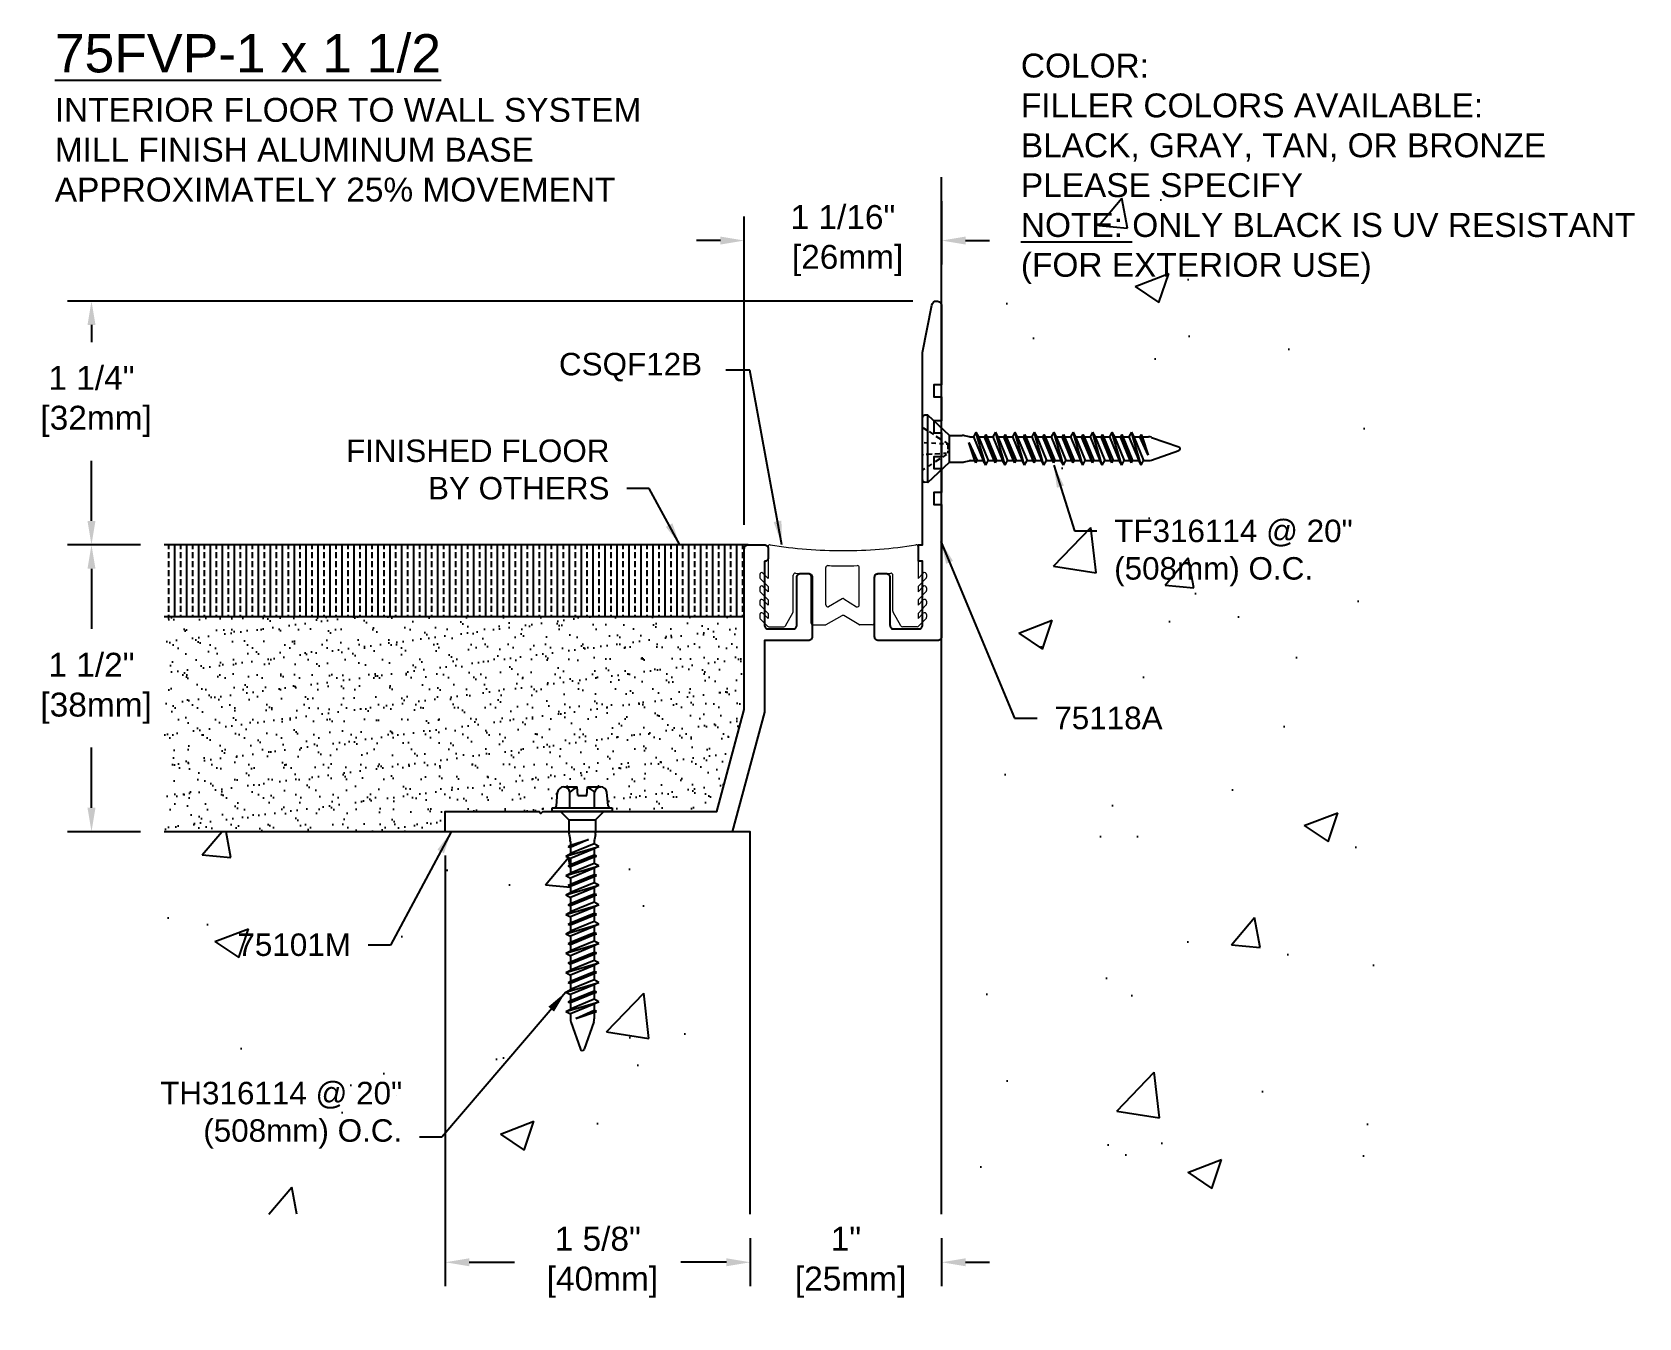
# Model space of a CAD drawing. Header units: inches. Extents: x 2 to 10.4, y 1.03 to 7.75.
import ezdxf

# ---------------------------------------------------------------- set-up
doc = ezdxf.new("R2010")
doc.units = ezdxf.units.IN
doc.header["$MEASUREMENT"] = 0
for name, color, linetype in [('Anchors', 4, 'Continuous'), ('Conditions', 1, 'Continuous'), ('Dimensions', 3, 'Continuous'), ('Fillers', 2, 'Continuous'), ('Metals', 7, 'Continuous'), ('Text', 2, 'Continuous')]:
    doc.layers.add(name, color=color, linetype=linetype)
doc.styles.add('arial', font='arial.ttf')
doc.styles.get("Standard").update_dxf_attribs({"font": 'arial.ttf'})
doc.dimstyles.new('Arial', dxfattribs={"dimtxt": 0.125, "dimasz": 0.125, "dimexe": 0.125, "dimexo": 0.125, "dimgap": 0.125, "dimtad": 0, "dimtih": 1, "dimtoh": 1, "dimdec": 4, "dimzin": 0, "dimdsep": 46, "dimlunit": 4, "dimtxsty": 'arial', "dimcen": 0.125, "dimadec": 0, "dimazin": 0, "dimtfac": 1, "dimtdec": 4, "dimtofl": 0, "dimtmove": 0, "dimatfit": 3, "dimfxl": 0, "dimfrac": 2, "dimtolj": 1, "dimtzin": 0, "dimarcsym": 0})
doc.dimstyles.get("Standard").update_dxf_attribs({"dimtxt": 0.1175, "dimasz": 0.1175, "dimexe": 0.125, "dimexo": 0.125, "dimgap": 0.09, "dimtad": 0, "dimtih": 1, "dimtoh": 1, "dimdec": 4, "dimzin": 0, "dimdsep": 46, "dimlunit": 4, "dimtxsty": 'Standard', "dimcen": 0.09, "dimadec": 0, "dimazin": 0, "dimtfac": 1, "dimtdec": 4, "dimtofl": 0, "dimtmove": 0, "dimatfit": 3, "dimfxl": 0, "dimfrac": 2, "dimtolj": 1, "dimtzin": 0, "dimarcsym": 0})

# ---------------------------------------------------------------- blocks, each defined once
blk = doc.blocks.new('TF316114')
for p, q in [((-0.1634, 0), (0.1634, 0)), ((-0.1042, -0.0127), (-0.1125, 0)), ((-0.1762, -0.0285), (-0.1747, -0.0103)), ((-0.1762, -0.0285), (0.1762, -0.0285)), ((-0.1762, -0.0285), (-0.0698, -0.141)), ((-0.0815, -0.0472), (-0.0915, -0.0321)), ((-0.0533, -0.0902), (-0.0691, -0.0662)), ((-0.0308, -0.0055), (-0.0311, -0.0002)), ((-0.0297, -0.0263), (-0.0301, -0.0195)), ((-0.0284, -0.051), (-0.0294, -0.0323)), ((-0.0263, -0.091), (-0.0277, -0.065)), ((0.0274, -0.0703), (0.0286, -0.0479)), ((0.0297, -0.0255), (0.0306, -0.0085)), ((0.0662, -0.0707), (0.0485, -0.0976)), ((0.0698, -0.141), (0.1762, -0.0285)), ((0.0898, -0.0346), (0.0746, -0.0579)), ((0.1095, -0.0045), (0.0979, -0.0223)), ((0.1762, -0.0285), (0.1747, -0.0103)), ((-0.0698, -0.141), (-0.0698, -0.2081)), ((-0.0698, -0.141), (0.0698, -0.141)), ((-0.0307, -0.1248), (-0.0441, -0.1044)), ((-0.0245, -0.1261), (-0.0253, -0.1097)), ((-0.024, -0.135), (-0.0107, -0.135)), ((-0.0018, -0.135), (0.0183, -0.135)), ((0.0373, -0.1147), (0.024, -0.135)), ((0.024, -0.135), (0.0245, -0.1246)), ((0.0253, -0.1104), (0.0264, -0.0896)), ((0.0698, -0.141), (0.0698, -0.2081)), ((-0.0737, -0.2796), (0.0321, -0.2431)), ((-0.0687, -0.2177), (-0.0633, -0.2437)), ((0.0321, -0.2431), (-0.0623, -0.2858)), ((-0.0623, -0.2734), (0.0321, -0.2431)), ((0.0687, -0.2177), (0.0633, -0.2437)), ((-0.0863, -0.3304), (0.0862, -0.2796)), ((-0.0863, -0.3304), (-0.0623, -0.3175)), ((-0.0863, -0.3304), (-0.0623, -0.3433)), ((-0.0737, -0.2796), (-0.0623, -0.2734)), ((-0.0737, -0.2796), (-0.0623, -0.2858)), ((-0.0737, -0.3812), (0.0737, -0.3304)), ((-0.0623, -0.2533), (-0.0623, -0.2734)), ((0.0622, -0.2667), (-0.0623, -0.3175)), ((-0.0623, -0.2858), (-0.0623, -0.3175)), ((0.0622, -0.2925), (-0.0623, -0.3433)), ((-0.0623, -0.375), (0.0622, -0.3242)), ((0.0622, -0.2925), (0.0622, -0.3242)), ((0.0737, -0.3304), (0.0622, -0.3242)), ((0.0737, -0.3304), (0.0622, -0.3365)), ((0.0622, -0.2533), (0.0622, -0.2667)), ((0.0862, -0.2796), (0.0622, -0.2667)), ((0.0862, -0.2796), (0.0622, -0.2925)), ((-0.0863, -0.4319), (0.0862, -0.3812)), ((-0.0863, -0.4319), (-0.0623, -0.419)), ((-0.0737, -0.3812), (-0.0623, -0.375)), ((-0.0737, -0.3812), (-0.0623, -0.3873)), ((0.0622, -0.3365), (-0.0623, -0.3873)), ((-0.0623, -0.3433), (-0.0623, -0.375)), ((0.0622, -0.3682), (-0.0623, -0.419)), ((-0.0623, -0.3873), (-0.0623, -0.419)), ((0.0622, -0.3941), (-0.0623, -0.4449)), ((0.0622, -0.3365), (0.0622, -0.3682)), ((0.0862, -0.3812), (0.0622, -0.3682)), ((0.0862, -0.3812), (0.0622, -0.3941)), ((0.0622, -0.3941), (0.0622, -0.4258)), ((-0.0863, -0.4319), (-0.0623, -0.4449)), ((-0.0863, -0.5335), (0.0862, -0.4827)), ((-0.0737, -0.4827), (0.0737, -0.4319)), ((-0.0737, -0.4827), (-0.0623, -0.4766)), ((-0.0737, -0.4827), (-0.0623, -0.4889)), ((-0.0623, -0.4766), (0.0622, -0.4258)), ((0.0622, -0.4381), (-0.0623, -0.4889)), ((-0.0623, -0.4449), (-0.0623, -0.4766)), ((0.0622, -0.4698), (-0.0623, -0.5206)), ((-0.0623, -0.4889), (-0.0623, -0.5206)), ((0.0622, -0.4956), (-0.0623, -0.5464)), ((0.0737, -0.4319), (0.0622, -0.4258)), ((0.0737, -0.4319), (0.0622, -0.4381)), ((0.0622, -0.4381), (0.0622, -0.4698)), ((0.0862, -0.4827), (0.0622, -0.4698)), ((0.0862, -0.4827), (0.0622, -0.4956)), ((0.0622, -0.4956), (0.0622, -0.5273)), ((-0.0863, -0.5335), (-0.0623, -0.5206)), ((-0.0863, -0.5335), (-0.0623, -0.5464)), ((-0.0863, -0.6351), (0.0862, -0.5843)), ((-0.0737, -0.5843), (0.0737, -0.5335)), ((-0.0737, -0.5843), (-0.0623, -0.5781)), ((-0.0737, -0.5843), (-0.0623, -0.5904)), ((-0.0623, -0.5781), (0.0622, -0.5273)), ((0.0622, -0.5397), (-0.0623, -0.5904)), ((-0.0623, -0.5464), (-0.0623, -0.5781)), ((0.0622, -0.5714), (-0.0623, -0.6221)), ((0.0737, -0.5335), (0.0622, -0.5273)), ((0.0737, -0.5335), (0.0622, -0.5397)), ((0.0622, -0.5397), (0.0622, -0.5714)), ((0.0862, -0.5843), (0.0622, -0.5714)), ((0.0862, -0.5843), (0.0622, -0.5972)), ((-0.0863, -0.6351), (-0.0623, -0.6221)), ((-0.0863, -0.6351), (-0.0623, -0.648)), ((-0.0737, -0.6858), (0.0737, -0.6351)), ((-0.0623, -0.5904), (-0.0623, -0.6221)), ((0.0622, -0.5972), (-0.0623, -0.648)), ((-0.0623, -0.6797), (0.0622, -0.6289)), ((0.0622, -0.6412), (-0.0623, -0.692)), ((-0.0623, -0.648), (-0.0623, -0.6797)), ((0.0622, -0.5972), (0.0622, -0.6289)), ((0.0737, -0.6351), (0.0622, -0.6289)), ((0.0737, -0.6351), (0.0622, -0.6412)), ((0.0622, -0.6412), (0.0622, -0.6729)), ((-0.0863, -0.7366), (0.0862, -0.6858)), ((-0.0863, -0.7366), (-0.0623, -0.7237)), ((-0.0863, -0.7366), (-0.0623, -0.7495)), ((-0.0737, -0.6858), (-0.0623, -0.6797)), ((-0.0737, -0.6858), (-0.0623, -0.692)), ((-0.0737, -0.7874), (0.0737, -0.7366)), ((0.0622, -0.6729), (-0.0623, -0.7237)), ((-0.0623, -0.692), (-0.0623, -0.7237)), ((0.0622, -0.6988), (-0.0623, -0.7495)), ((-0.0623, -0.7812), (0.0622, -0.7305)), ((0.0622, -0.7428), (-0.0623, -0.7936)), ((-0.0623, -0.7495), (-0.0623, -0.7812)), ((0.0862, -0.6858), (0.0622, -0.6729)), ((0.0862, -0.6858), (0.0622, -0.6988)), ((0.0622, -0.6988), (0.0622, -0.7305)), ((0.0737, -0.7366), (0.0622, -0.7305)), ((0.0737, -0.7366), (0.0622, -0.7428)), ((0.0622, -0.7428), (0.0622, -0.7745)), ((-0.0863, -0.8382), (0.0862, -0.7874)), ((-0.0863, -0.8382), (-0.0623, -0.8253)), ((-0.0863, -0.8382), (-0.0623, -0.8511)), ((-0.0737, -0.7874), (-0.0623, -0.7812)), ((-0.0737, -0.7874), (-0.0623, -0.7936)), ((-0.0737, -0.889), (0.0737, -0.8382)), ((0.0622, -0.7745), (-0.0623, -0.8253)), ((-0.0623, -0.7936), (-0.0623, -0.8253)), ((0.0622, -0.8003), (-0.0623, -0.8511)), ((-0.0623, -0.8828), (0.0622, -0.832)), ((0.0862, -0.7874), (0.0622, -0.7745)), ((0.0862, -0.7874), (0.0622, -0.8003)), ((0.0622, -0.8003), (0.0622, -0.832)), ((0.0737, -0.8382), (0.0622, -0.832)), ((0.0737, -0.8382), (0.0622, -0.8444)), ((-0.0863, -0.9397), (0.0862, -0.889)), ((-0.0737, -0.889), (-0.0623, -0.8828)), ((-0.0737, -0.889), (-0.0623, -0.8951)), ((0.0622, -0.8444), (-0.0623, -0.8951)), ((-0.0623, -0.8511), (-0.0623, -0.8828)), ((0.0622, -0.876), (-0.0623, -0.9268)), ((-0.0623, -0.8951), (-0.0623, -0.9268)), ((0.0622, -0.9019), (-0.0623, -0.9527)), ((0.0622, -0.8444), (0.0622, -0.876)), ((0.0862, -0.889), (0.0622, -0.876)), ((0.0862, -0.889), (0.0622, -0.9019)), ((0.0622, -0.9019), (0.0622, -0.9336)), ((-0.0863, -0.9397), (-0.0623, -0.9268)), ((-0.0863, -0.9397), (-0.0623, -0.9527)), ((-0.0863, -1.0413), (0.0862, -0.9905)), ((-0.0737, -0.9905), (0.0737, -0.9397)), ((-0.0737, -0.9905), (-0.0623, -0.9844)), ((-0.0737, -0.9905), (-0.0623, -0.9967)), ((-0.0623, -0.9844), (0.0622, -0.9336)), ((0.0622, -0.9459), (-0.0623, -0.9967)), ((-0.0623, -0.9527), (-0.0623, -0.9844)), ((0.0622, -0.9776), (-0.0623, -1.0284)), ((-0.0623, -0.9967), (-0.0623, -1.0284)), ((0.0622, -1.0035), (-0.0623, -1.0542)), ((0.0737, -0.9397), (0.0622, -0.9336)), ((0.0737, -0.9397), (0.0622, -0.9459)), ((0.0622, -0.9459), (0.0622, -0.9776)), ((0.0862, -0.9905), (0.0622, -0.9776)), ((0.0862, -0.9905), (0.0622, -1.0035)), ((0.0622, -1.0035), (0.0622, -1.0351)), ((-0.0863, -1.0413), (-0.0623, -1.0284)), ((-0.0863, -1.0413), (-0.0623, -1.0542)), ((-0.0737, -1.0921), (0.0737, -1.0413)), ((-0.0737, -1.0921), (-0.0623, -1.0859)), ((-0.0623, -1.0859), (0.0622, -1.0351)), ((0.0622, -1.0475), (-0.0623, -1.0983)), ((-0.0623, -1.0542), (-0.0623, -1.0859)), ((0.0622, -1.0792), (-0.0623, -1.13)), ((0.0737, -1.0413), (0.0622, -1.0351)), ((0.0737, -1.0413), (0.0622, -1.0475)), ((0.0622, -1.0475), (0.0622, -1.0792)), ((0.0862, -1.0921), (0.0622, -1.0792)), ((-0.0863, -1.1429), (0.0862, -1.0921)), ((-0.0863, -1.1429), (-0.0623, -1.13)), ((-0.0863, -1.1429), (-0.0623, -1.1558)), ((-0.0737, -1.0921), (-0.0623, -1.0983)), ((-0.0623, -1.0983), (-0.0623, -1.13)), ((0.0622, -1.105), (-0.0623, -1.1558)), ((-0.0623, -1.1558), (-0.0623, -1.1817)), ((-0.0335, -1.1798), (0.0622, -1.1367)), ((-0.0335, -1.1798), (0.0737, -1.1429)), ((0.0622, -1.149), (-0.0335, -1.1798)), ((0.0862, -1.0921), (0.0622, -1.105)), ((0.0622, -1.105), (0.0622, -1.1367)), ((0.0737, -1.1429), (0.0622, -1.1367)), ((0.0737, -1.1429), (0.0622, -1.149)), ((0.0622, -1.149), (0.0622, -1.1817)), ((-0.0596, -1.197), (-0.0096, -1.3398)), ((0.0596, -1.197), (0.0096, -1.3398))]:
    blk.add_line(p, q)
for centre, radius, start, end in [((-0.1634, -0.0113), 0.0112, 90, 175), ((0.1634, -0.0113), 0.0112, 5, 90), ((-0.0233, -0.2081), 0.0465, 180, 191.9357), ((-0.1088, -0.2533), 0.0465, 0, 11.9357), ((0.1087, -0.2533), 0.0465, 168.0643, 180), ((0.0233, -0.2081), 0.0465, 348.0643, 0), ((-0.0158, -1.1817), 0.0465, 180, 199.30575), ((0.0158, -1.1817), 0.0465, 340.69425, 0), ((0, -1.3354), 0.0106, 204.10008, 335.89992)]:
    blk.add_arc(centre, radius, start, end)
blk = doc.blocks.new('*D1')
at = {"layer": 'Defpoints', "color": 0}
for p in [(5.7578, 1.5698), (6.7578, 1.5698), (5.7578, 1.3185)]:
    blk.add_point(p, dxfattribs=at)
at = {"layer": 'Dimensions', "color": 0, "lineweight": -2}
for p, q in [((5.7578, 1.4448), (5.7578, 1.1935)), ((6.7578, 1.4448), (6.7578, 1.1935)), ((5.6328, 1.3185), (5.5078, 1.3185)), ((6.8828, 1.3185), (7.0078, 1.3185))]:
    blk.add_line(p, q, dxfattribs=at)
at = {"layer": 'Dimensions', "color": 0}
for points in [[(5.6328, 1.3393), (5.6328, 1.2976), (5.7578, 1.3185)], [(6.8828, 1.3393), (6.8828, 1.2976), (6.7578, 1.3185)]]:
    blk.add_solid(points, dxfattribs=at)
at = {"layer": 'Dimensions', "color": 0, "insert": (6.2578, 1.3185), "char_height": 0.125, "attachment_point": 5, "style": 'arial'}
blk.add_mtext('\\A1;1"\\P [25mm]', dxfattribs=at)
blk = doc.blocks.new('*D2')
at = {"layer": 'Defpoints', "color": 0}
for p in [(6.7578, 6.9927), (6.7578, 6.6609), (5.7266, 5.0498)]:
    blk.add_point(p, dxfattribs=at)
at = {"layer": 'Dimensions', "color": 0, "lineweight": -2}
for p, q in [((6.7578, 6.8677), (6.7578, 6.5359)), ((5.7266, 5.1748), (5.7266, 6.7859)), ((5.6016, 6.6609), (5.4766, 6.6609)), ((6.8828, 6.6609), (7.0078, 6.6609))]:
    blk.add_line(p, q, dxfattribs=at)
at = {"layer": 'Dimensions', "color": 0}
for points in [[(5.6016, 6.6818), (5.6016, 6.6401), (5.7266, 6.6609)], [(6.8828, 6.6818), (6.8828, 6.6401), (6.7578, 6.6609)]]:
    blk.add_solid(points, dxfattribs=at)
at = {"layer": 'Dimensions', "color": 0, "insert": (6.2422, 6.6609), "char_height": 0.125, "attachment_point": 5, "style": 'arial'}
blk.add_mtext('\\A1;1 1/16"\\P [26mm]', dxfattribs=at)
blk = doc.blocks.new('*D3')
at = {"layer": 'Defpoints', "color": 0}
for p in [(2.3149, 5.0698), (2.6953, 5.0698), (2.6953, 3.5698)]:
    blk.add_point(p, dxfattribs=at)
at = {"layer": 'Dimensions', "color": 0, "lineweight": -2}
for p, q in [((2.5703, 5.0698), (2.1899, 5.0698)), ((2.3149, 4.9448), (2.3149, 4.6302)), ((2.3149, 3.6948), (2.3149, 4.0095)), ((2.5703, 3.5698), (2.1899, 3.5698))]:
    blk.add_line(p, q, dxfattribs=at)
at = {"layer": 'Dimensions', "color": 0}
for points in [[(2.294, 4.9448), (2.3357, 4.9448), (2.3149, 5.0698)], [(2.294, 3.6948), (2.3357, 3.6948), (2.3149, 3.5698)]]:
    blk.add_solid(points, dxfattribs=at)
at = {"layer": 'Dimensions', "color": 0, "insert": (2.3149, 4.3198), "char_height": 0.125, "attachment_point": 5, "style": 'arial'}
blk.add_mtext('\\A1;1 1/2"\\P [38mm]', dxfattribs=at)
blk = doc.blocks.new('75101M')
blk.add_lwpolyline([(5.9776, 5.2307), (5.9776, 4.8957, -0.414214), (5.9576, 4.8757), (5.8276, 4.8757, -0.414214), (5.8076, 4.8957), (5.8076, 5.1457, 0.414214), (5.7876, 5.1657), (5.7476, 5.1657, 0.414214), (5.7276, 5.1457), (5.7276, 4.8357, 0.414214), (5.7476, 4.8157), (5.9776, 4.8157), (5.9776, 4.4409), (6.1451, 3.8157), (7.6451, 3.8157), (7.6451, 3.9207), (7.1551, 3.9207), (7.1451, 3.9107), (7.1351, 3.9207), (6.2257, 3.9207), (6.0826, 4.4547), (6.0826, 5.2957, 0.414214), (6.0626, 5.3157), (5.9776, 5.3157, 0.414214), (5.9576, 5.2957), (5.9576, 5.249, 0.198912), (5.9635, 5.2349), (5.9676, 5.2307)], format="xyb", close=True)
blk = doc.blocks.new('TH316114')
for p, q in [((-0.1352, 0.029), (-0.129, 0.1001)), ((-0.0968, 0.1275), (-0.0272, 0.1275)), ((-0.0645, 0.0187), (-0.0645, 0.1001)), ((-0.0232, 0.0825), (-0.0272, 0.1275)), ((0.0233, 0.0825), (0.0272, 0.1275)), ((0.0272, 0.1275), (0.0967, 0.1275)), ((0.0645, 0.0187), (0.0645, 0.1001)), ((0.1352, 0.029), (0.129, 0.1001)), ((-0.1568, 0), (-0.1568, 0.0187)), ((-0.1568, 0.0187), (0.1568, 0.0187)), ((-0.1568, 0), (0.1568, 0)), ((-0.1148, 0), (-0.0698, -0.045)), ((-0.0232, 0.0825), (0.0233, 0.0825)), ((0.1148, 0), (0.0698, -0.045)), ((0.1568, 0.0187), (0.1568, 0)), ((-0.0698, -0.045), (-0.0698, -0.1121)), ((-0.0698, -0.045), (0.0698, -0.045)), ((0.0698, -0.045), (0.0698, -0.1121)), ((-0.0737, -0.1836), (0.0321, -0.1471)), ((-0.0687, -0.1217), (-0.0633, -0.1477)), ((-0.0623, -0.1774), (0.0321, -0.1471)), ((0.0321, -0.1471), (-0.0623, -0.1898)), ((-0.0623, -0.1573), (-0.0623, -0.1774)), ((0.0623, -0.1573), (0.0623, -0.1707)), ((0.0687, -0.1217), (0.0633, -0.1477)), ((-0.0862, -0.2344), (0.0863, -0.1836)), ((-0.0862, -0.2344), (-0.0623, -0.2215)), ((-0.0862, -0.2344), (-0.0623, -0.2473)), ((-0.0737, -0.1836), (-0.0623, -0.1774)), ((-0.0737, -0.1836), (-0.0623, -0.1898)), ((-0.0737, -0.2852), (0.0737, -0.2344)), ((0.0623, -0.1707), (-0.0623, -0.2215)), ((-0.0623, -0.1898), (-0.0623, -0.2215)), ((0.0623, -0.1965), (-0.0623, -0.2473)), ((-0.0623, -0.279), (0.0623, -0.2282)), ((0.0623, -0.2405), (-0.0623, -0.2913)), ((-0.0623, -0.2473), (-0.0623, -0.279)), ((0.0863, -0.1836), (0.0623, -0.1707)), ((0.0863, -0.1836), (0.0623, -0.1965)), ((0.0623, -0.1965), (0.0623, -0.2282)), ((0.0737, -0.2344), (0.0623, -0.2282)), ((0.0737, -0.2344), (0.0623, -0.2405)), ((0.0623, -0.2405), (0.0623, -0.2722)), ((-0.0862, -0.3359), (0.0863, -0.2852)), ((-0.0862, -0.3359), (-0.0623, -0.323)), ((-0.0737, -0.2852), (-0.0623, -0.279)), ((-0.0737, -0.2852), (-0.0623, -0.2913)), ((0.0623, -0.2722), (-0.0623, -0.323)), ((-0.0623, -0.2913), (-0.0623, -0.323)), ((0.0623, -0.2981), (-0.0623, -0.3489)), ((-0.0623, -0.3806), (0.0623, -0.3298)), ((0.0863, -0.2852), (0.0623, -0.2722)), ((0.0863, -0.2852), (0.0623, -0.2981)), ((0.0623, -0.2981), (0.0623, -0.3298)), ((0.0737, -0.3359), (0.0623, -0.3298)), ((-0.0862, -0.3359), (-0.0623, -0.3489)), ((-0.0862, -0.4375), (0.0863, -0.3867)), ((-0.0737, -0.3867), (0.0737, -0.3359)), ((-0.0737, -0.3867), (-0.0623, -0.3806)), ((-0.0737, -0.3867), (-0.0623, -0.3929)), ((0.0623, -0.3421), (-0.0623, -0.3929)), ((-0.0623, -0.3489), (-0.0623, -0.3806)), ((0.0623, -0.3738), (-0.0623, -0.4246)), ((-0.0623, -0.3929), (-0.0623, -0.4246)), ((0.0623, -0.3996), (-0.0623, -0.4504)), ((0.0737, -0.3359), (0.0623, -0.3421)), ((0.0623, -0.3421), (0.0623, -0.3738)), ((0.0863, -0.3867), (0.0623, -0.3738)), ((0.0863, -0.3867), (0.0623, -0.3996)), ((0.0623, -0.3996), (0.0623, -0.4313)), ((-0.0862, -0.4375), (-0.0623, -0.4246)), ((-0.0862, -0.4375), (-0.0623, -0.4504)), ((-0.0862, -0.5391), (0.0863, -0.4883)), ((-0.0737, -0.4883), (0.0737, -0.4375)), ((-0.0737, -0.4883), (-0.0623, -0.4821)), ((-0.0737, -0.4883), (-0.0623, -0.4944)), ((-0.0623, -0.4821), (0.0623, -0.4313)), ((0.0623, -0.4437), (-0.0623, -0.4944)), ((-0.0623, -0.4504), (-0.0623, -0.4821)), ((0.0623, -0.4754), (-0.0623, -0.5261)), ((-0.0623, -0.4944), (-0.0623, -0.5261)), ((0.0623, -0.5012), (-0.0623, -0.552)), ((0.0737, -0.4375), (0.0623, -0.4313)), ((0.0737, -0.4375), (0.0623, -0.4437)), ((0.0623, -0.4437), (0.0623, -0.4754)), ((0.0863, -0.4883), (0.0623, -0.4754)), ((0.0863, -0.4883), (0.0623, -0.5012)), ((0.0623, -0.5012), (0.0623, -0.5329)), ((-0.0862, -0.5391), (-0.0623, -0.5261)), ((-0.0862, -0.5391), (-0.0623, -0.552)), ((-0.0737, -0.5898), (0.0737, -0.5391)), ((-0.0737, -0.5898), (-0.0623, -0.5837)), ((-0.0623, -0.5837), (0.0623, -0.5329)), ((0.0623, -0.5452), (-0.0623, -0.596)), ((-0.0623, -0.552), (-0.0623, -0.5837)), ((0.0623, -0.5769), (-0.0623, -0.6277)), ((0.0737, -0.5391), (0.0623, -0.5329)), ((0.0737, -0.5391), (0.0623, -0.5452)), ((0.0623, -0.5452), (0.0623, -0.5769)), ((0.0863, -0.5898), (0.0623, -0.5769)), ((-0.0862, -0.6406), (0.0863, -0.5898)), ((-0.0862, -0.6406), (-0.0623, -0.6277)), ((-0.0862, -0.6406), (-0.0623, -0.6535)), ((-0.0737, -0.5898), (-0.0623, -0.596)), ((-0.0737, -0.6914), (0.0737, -0.6406)), ((-0.0623, -0.596), (-0.0623, -0.6277)), ((0.0623, -0.6028), (-0.0623, -0.6535)), ((-0.0623, -0.6852), (0.0623, -0.6345)), ((0.0623, -0.6468), (-0.0623, -0.6976)), ((-0.0623, -0.6535), (-0.0623, -0.6852)), ((0.0863, -0.5898), (0.0623, -0.6028)), ((0.0623, -0.6028), (0.0623, -0.6345)), ((0.0737, -0.6406), (0.0623, -0.6345)), ((0.0737, -0.6406), (0.0623, -0.6468)), ((0.0623, -0.6468), (0.0623, -0.6785)), ((-0.0862, -0.7422), (0.0863, -0.6914)), ((-0.0862, -0.7422), (-0.0623, -0.7293)), ((-0.0862, -0.7422), (-0.0623, -0.7551)), ((-0.0737, -0.6914), (-0.0623, -0.6852)), ((-0.0737, -0.6914), (-0.0623, -0.6976)), ((-0.0737, -0.793), (0.0737, -0.7422)), ((0.0623, -0.6785), (-0.0623, -0.7293)), ((-0.0623, -0.6976), (-0.0623, -0.7293)), ((0.0623, -0.7043), (-0.0623, -0.7551)), ((-0.0623, -0.7868), (0.0623, -0.736)), ((0.0623, -0.7484), (-0.0623, -0.7991)), ((-0.0623, -0.7551), (-0.0623, -0.7868)), ((0.0863, -0.6914), (0.0623, -0.6785)), ((0.0863, -0.6914), (0.0623, -0.7043)), ((0.0623, -0.7043), (0.0623, -0.736)), ((0.0737, -0.7422), (0.0623, -0.736)), ((0.0737, -0.7422), (0.0623, -0.7484)), ((0.0623, -0.7484), (0.0623, -0.78)), ((-0.0862, -0.8437), (0.0863, -0.793)), ((-0.0862, -0.8437), (-0.0623, -0.8308)), ((-0.0737, -0.793), (-0.0623, -0.7868)), ((-0.0737, -0.793), (-0.0623, -0.7991)), ((0.0623, -0.78), (-0.0623, -0.8308)), ((-0.0623, -0.7991), (-0.0623, -0.8308)), ((0.0623, -0.8059), (-0.0623, -0.8567)), ((-0.0623, -0.8884), (0.0623, -0.8376)), ((0.0863, -0.793), (0.0623, -0.78)), ((0.0863, -0.793), (0.0623, -0.8059)), ((0.0623, -0.8059), (0.0623, -0.8376)), ((0.0737, -0.8437), (0.0623, -0.8376)), ((-0.0862, -0.8437), (-0.0623, -0.8567)), ((-0.0862, -0.9453), (0.0863, -0.8945)), ((-0.0737, -0.8945), (0.0737, -0.8437)), ((-0.0737, -0.8945), (-0.0623, -0.8884)), ((-0.0737, -0.8945), (-0.0623, -0.9007)), ((0.0623, -0.8499), (-0.0623, -0.9007)), ((-0.0623, -0.8567), (-0.0623, -0.8884)), ((0.0623, -0.8816), (-0.0623, -0.9324)), ((-0.0623, -0.9007), (-0.0623, -0.9324)), ((0.0623, -0.9075), (-0.0623, -0.9582)), ((0.0737, -0.8437), (0.0623, -0.8499)), ((0.0623, -0.8499), (0.0623, -0.8816)), ((0.0863, -0.8945), (0.0623, -0.8816)), ((0.0863, -0.8945), (0.0623, -0.9075)), ((0.0623, -0.9075), (0.0623, -0.9391)), ((-0.0862, -0.9453), (-0.0623, -0.9324)), ((-0.0862, -0.9453), (-0.0623, -0.9582)), ((-0.0862, -1.0469), (0.0863, -0.9961)), ((-0.0737, -0.9961), (0.0737, -0.9453)), ((-0.0737, -0.9961), (-0.0623, -0.9899)), ((-0.0737, -0.9961), (-0.0623, -1.0023)), ((-0.0623, -0.9899), (0.0623, -0.9391)), ((0.0623, -0.9515), (-0.0623, -1.0023)), ((-0.0623, -0.9582), (-0.0623, -0.9899)), ((0.0623, -0.9832), (-0.0623, -1.034)), ((-0.0623, -1.0023), (-0.0623, -1.034)), ((0.0737, -0.9453), (0.0623, -0.9391)), ((0.0737, -0.9453), (0.0623, -0.9515)), ((0.0623, -0.9515), (0.0623, -0.9832)), ((0.0863, -0.9961), (0.0623, -0.9832)), ((0.0863, -0.9961), (0.0623, -1.009)), ((-0.0862, -1.0469), (-0.0623, -1.034)), ((-0.0862, -1.0469), (-0.0623, -1.0598)), ((0.0623, -1.009), (-0.0623, -1.0598)), ((-0.0623, -1.0598), (-0.0623, -1.0857)), ((-0.0335, -1.0838), (0.0623, -1.0407)), ((-0.0335, -1.0838), (0.0737, -1.0469)), ((0.0623, -1.053), (-0.0335, -1.0838)), ((0.0623, -1.009), (0.0623, -1.0407)), ((0.0737, -1.0469), (0.0623, -1.0407)), ((0.0737, -1.0469), (0.0623, -1.053)), ((0.0623, -1.053), (0.0623, -1.0857)), ((-0.0596, -1.101), (-0.0096, -1.2438)), ((0.0596, -1.101), (0.0096, -1.2438))]:
    blk.add_line(p, q)
for centre, radius, start, end in [((-0.0968, 0.0948), 0.0327, 9.28497, 170.71503), ((0, 0.0379), 0.0896, 107.42152, 136.04074), ((0, 0.0379), 0.0896, 43.95926, 72.57848), ((0.0967, 0.0948), 0.0327, 9.28497, 170.71503), ((-0.1464, 0.03), 0.0112, 270, 355), ((0.1464, 0.03), 0.0112, 185, 270), ((-0.0232, -0.1121), 0.0465, 180, 191.9357), ((-0.1088, -0.1573), 0.0465, 0, 11.9357), ((0.1088, -0.1573), 0.0465, 168.0643, 180), ((0.0233, -0.1121), 0.0465, 348.0643, 0), ((-0.0158, -1.0857), 0.0465, 180, 199.30575), ((0.0158, -1.0857), 0.0465, 340.69425, 0), ((0, -1.2394), 0.0106, 204.10008, 335.89992)]:
    blk.add_arc(centre, radius, start, end)
blk = doc.blocks.new('*D6')
at = {"layer": 'Defpoints', "color": 0}
for p in [(4.1641, 3.5698), (5.7578, 1.5698), (4.1641, 1.3185)]:
    blk.add_point(p, dxfattribs=at)
at = {"layer": 'Dimensions', "color": 0, "lineweight": -2}
for p, q in [((4.1641, 3.4448), (4.1641, 1.1935)), ((5.7578, 1.4448), (5.7578, 1.1935)), ((4.2891, 1.3185), (4.5263, 1.3185)), ((5.6328, 1.3185), (5.3956, 1.3185))]:
    blk.add_line(p, q, dxfattribs=at)
at = {"layer": 'Dimensions', "color": 0}
for points in [[(4.2891, 1.3393), (4.2891, 1.2976), (4.1641, 1.3185)], [(5.6328, 1.3393), (5.6328, 1.2976), (5.7578, 1.3185)]]:
    blk.add_solid(points, dxfattribs=at)
at = {"layer": 'Dimensions', "color": 0, "insert": (4.961, 1.3185), "char_height": 0.125, "attachment_point": 5, "style": 'arial'}
blk.add_mtext('\\A1;1 5/8"\\P [40mm]', dxfattribs=at)
blk = doc.blocks.new('75118A')
blk.add_lwpolyline([(-0.0059, 1.2676), (-0.0059, 1.1426), (-0.0459, 1.1426), (-0.0459, 1.0801), (-0.0059, 1.0801), (-0.0059, 0.9551), (-0.0459, 0.9551), (-0.0459, 0.8926), (-0.0059, 0.8926), (-0.0059, 0.7676), (-0.0459, 0.7676), (-0.0459, 0.7051), (-0.0059, 0.7051), (-0.0059, 0.0141, -0.414214), (-0.0259, -0.0059), (-0.3359, -0.0059, -0.414214), (-0.3559, 0.0141), (-0.3559, 0.3241, -0.414214), (-0.3359, 0.3441), (-0.2959, 0.3441, -0.414214), (-0.2759, 0.3241), (-0.2759, 0.0741, 0.414214), (-0.2559, 0.0541), (-0.1259, 0.0541, 0.414214), (-0.1059, 0.0741), (-0.1059, 0.4091), (-0.1259, 0.4091), (-0.1259, 0.4941), (-0.1059, 0.4941), (-0.1059, 1.4991), (-0.0574, 1.7481, -0.358944), (-0.0319, 1.7691, -0.414214), (-0.0059, 1.7431), (-0.0059, 1.3301), (-0.0459, 1.3301), (-0.0459, 1.2676)], format="xyb", close=True)
blk = doc.blocks.new('CSQF12B')
h = blk.add_hatch(color=256)
h.dxf.hatch_style = 1
h.paths.add_polyline_path([(0.0565, 0.4282, 0.460373), (0.045, 0.4183), (0.045, 0.2524), (0.0171, 0.2804, 0.668179), (0, 0.2733), (0, 0.2591, 0.198912), (0.0029, 0.2521), (0.045, 0.21), (0.045, 0.1824), (0.0171, 0.2104, 0.668179), (0, 0.2033), (0, 0.1891, 0.198912), (0.0029, 0.1821), (0.045, 0.14), (0.045, 0.1124), (0.0171, 0.1404, 0.668179), (0, 0.1333), (0, 0.1191, 0.198912), (0.0029, 0.1121), (0.045, 0.07), (0.045, 0.0424), (0.0171, 0.0704, 0.668179), (0, 0.0633), (0, 0.0491, 0.198912), (0.0029, 0.0421), (0.0421, 0.0029, 0.198912), (0.0491, 0), (0.1292, 0, 0.267949), (0.1379, 0.005), (0.1787, 0.0756, 0.131652), (0.18, 0.0806), (0.18, 0.2698, -0.442532), (0.191, 0.2797, 0.004205), (0.2648, 0.2748, -0.402093), (0.2744, 0.2648), (0.2744, 0.02, 0.414214), (0.2844, 0.01), (0.3522, 0.01, 0.107936), (0.3563, 0.0109), (0.4428, 0.0581, -0.107936), (0.447, 0.059, -0.107936), (0.4512, 0.0581), (0.5316, 0.0109, 0.107936), (0.5357, 0.01), (0.6036, 0.01, 0.414214), (0.6136, 0.02), (0.6136, 0.2648, -0.404634), (0.6232, 0.2748, 0.003884), (0.703, 0.2797, -0.442532), (0.714, 0.2698), (0.714, 0.0806, 0.131652), (0.7153, 0.0756), (0.7561, 0.005, 0.267949), (0.7648, 0), (0.8449, 0, 0.198912), (0.8519, 0.0029), (0.8911, 0.0421, 0.198912), (0.894, 0.0491), (0.894, 0.0633, 0.668179), (0.8769, 0.0704), (0.849, 0.0424), (0.849, 0.07), (0.8911, 0.1121, 0.198912), (0.894, 0.1191), (0.894, 0.1333, 0.668179), (0.8769, 0.1404), (0.849, 0.1124), (0.849, 0.14), (0.8911, 0.1821, 0.198912), (0.894, 0.1891), (0.894, 0.2033, 0.668179), (0.8769, 0.2104), (0.849, 0.1824), (0.849, 0.21), (0.8911, 0.2521, 0.198912), (0.894, 0.2591), (0.894, 0.2733, 0.668179), (0.8769, 0.2804), (0.849, 0.2524), (0.849, 0.4183, 0.460373), (0.8375, 0.4282, -0.038767), (0.447, 0.3978, -0.038767)])
h.paths.add_polyline_path([(0.447, 0.3179, 0.010105), (0.523, 0.3197, -0.429277), (0.5336, 0.3097), (0.5336, 0.1136, -0.546586), (0.5194, 0.1045), (0.4512, 0.1461, 0.107936), (0.447, 0.147, 0.107936), (0.4428, 0.1461), (0.3685, 0.1045, -0.546586), (0.3544, 0.1136), (0.3544, 0.3097, -0.42734), (0.3648, 0.3197, 0.009366)], flags=16)
at = {"color": 7, "linetype": 'Continuous', "lineweight": 15}
for points in [[(0.447, 0.3978, -0.038767), (0.0565, 0.4282, 0.460373), (0.045, 0.4183), (0.045, 0.2524), (0.0171, 0.2804, 0.668179), (0, 0.2733), (0, 0.2591, 0.198912), (0.0029, 0.2521), (0.045, 0.21), (0.045, 0.1824), (0.0171, 0.2104, 0.668179), (0, 0.2033), (0, 0.1891, 0.198912), (0.0029, 0.1821), (0.045, 0.14), (0.045, 0.1124), (0.0171, 0.1404, 0.668179), (0, 0.1333), (0, 0.1191, 0.198912), (0.0029, 0.1121), (0.045, 0.07), (0.045, 0.0424), (0.0171, 0.0704, 0.668179), (0, 0.0633), (0, 0.0491, 0.198912), (0.0029, 0.0421), (0.0421, 0.0029, 0.198912), (0.0491, 0), (0.1292, 0, 0.267949), (0.1379, 0.005), (0.1787, 0.0756, 0.131652), (0.18, 0.0806), (0.18, 0.2698, -0.442532), (0.191, 0.2797, 0.004223), (0.2651, 0.2748, -0.392684), (0.2744, 0.2648), (0.2744, 0.02, 0.414214), (0.2844, 0.01), (0.3522, 0.01, 0.107936), (0.3563, 0.0109), (0.4428, 0.0581, -0.107936), (0.447, 0.059, -0.107936)], [(0.447, 0.3978, 0.038767), (0.8375, 0.4282, -0.460373), (0.849, 0.4183), (0.849, 0.2524), (0.8769, 0.2804, -0.668179), (0.894, 0.2733), (0.894, 0.2591, -0.198912), (0.8911, 0.2521), (0.849, 0.21), (0.849, 0.1824), (0.8769, 0.2104, -0.668179), (0.894, 0.2033), (0.894, 0.1891, -0.198912), (0.8911, 0.1821), (0.849, 0.14), (0.849, 0.1124), (0.8769, 0.1404, -0.668179), (0.894, 0.1333), (0.894, 0.1191, -0.198912), (0.8911, 0.1121), (0.849, 0.07), (0.849, 0.0424), (0.8769, 0.0704, -0.668179), (0.894, 0.0633), (0.894, 0.0491, -0.198912), (0.8911, 0.0421), (0.8519, 0.0029, -0.198912), (0.8449, 0), (0.7648, 0, -0.267949), (0.7561, 0.005), (0.7153, 0.0756, -0.131652), (0.714, 0.0806), (0.714, 0.2698, 0.442532), (0.703, 0.2797, -0.003904), (0.6228, 0.2748, 0.392684), (0.6136, 0.2648), (0.6136, 0.02, -0.414214), (0.6036, 0.01), (0.5357, 0.01, -0.107936), (0.5316, 0.0109), (0.4512, 0.0581, 0.107936), (0.447, 0.059, 0.107936)], [(0.447, 0.147, 0.107936), (0.4428, 0.1461), (0.3685, 0.1045, -0.546586), (0.3544, 0.1136), (0.3544, 0.3097, -0.42533), (0.3647, 0.3197, 0.009374), (0.447, 0.3179, 0.009374)], [(0.447, 0.147, -0.107936), (0.4512, 0.1461), (0.5194, 0.1045, 0.546586), (0.5336, 0.1136), (0.5336, 0.3097, 0.42533), (0.5232, 0.3197, -0.010123), (0.447, 0.3179, -0.009374)]]:
    blk.add_lwpolyline(points, format="xyb", dxfattribs=at)
blk = doc.blocks.new('*D14')
at = {"layer": 'Defpoints', "color": 0}
for p in [(2.3149, 6.3448), (6.7318, 6.3448), (2.6953, 5.0698)]:
    blk.add_point(p, dxfattribs=at)
at = {"layer": 'Dimensions', "color": 0, "lineweight": -2}
for p, q in [((6.6068, 6.3448), (2.1899, 6.3448)), ((2.3149, 6.2198), (2.3149, 6.1302)), ((2.3149, 5.1948), (2.3149, 5.5095)), ((2.5703, 5.0698), (2.1899, 5.0698))]:
    blk.add_line(p, q, dxfattribs=at)
at = {"layer": 'Dimensions', "color": 0}
for points in [[(2.294, 6.2198), (2.3357, 6.2198), (2.3149, 6.3448)], [(2.294, 5.1948), (2.3357, 5.1948), (2.3149, 5.0698)]]:
    blk.add_solid(points, dxfattribs=at)
at = {"layer": 'Dimensions', "color": 0, "insert": (2.3149, 5.8198), "char_height": 0.125, "attachment_point": 5, "style": 'arial'}
blk.add_mtext('\\A1;1 1/4"\\P [32mm]', dxfattribs=at)

msp = doc.modelspace()

# ---------------------------------------------------------------- hatches: boundary and pattern name
at = {"layer": 'Conditions'}
h = msp.add_hatch(dxfattribs=at)
h.set_pattern_fill('AR-CONC', color=256, scale=0.25, style=0)
h.paths.add_polyline_path([(5.75783, 3.56982), (4.94965, 3.56982), (4.94965, 3.56455, -0.0521265), (4.94865, 3.55493), (4.94316, 3.52896, 0.0521265), (4.94215, 3.51935), (4.94215, 3.50598), (4.96615, 3.49305), (4.94215, 3.48013), (4.94215, 3.44843), (4.9536, 3.44227), (4.94215, 3.43611), (4.94215, 3.40441), (4.96615, 3.39149), (4.94215, 3.37856), (4.94215, 3.34687), (4.9536, 3.34071), (4.94215, 3.33454), (4.94215, 3.30285), (4.96615, 3.28993), (4.94215, 3.277), (4.94215, 3.24531), (4.9536, 3.23914), (4.94215, 3.23298), (4.94215, 3.20129), (4.96615, 3.18836), (4.94215, 3.17544), (4.94215, 3.14375), (4.9536, 3.13758), (4.94215, 3.13142), (4.94215, 3.09973), (4.96615, 3.0868), (4.94215, 3.07388), (4.94215, 3.04218), (4.9536, 3.03602), (4.94215, 3.02986), (4.94215, 2.99816), (4.96615, 2.98524), (4.94215, 2.97231), (4.94215, 2.94062), (4.9536, 2.93446), (4.94215, 2.92829), (4.94215, 2.8966), (4.96615, 2.88368), (4.94215, 2.87075), (4.94215, 2.83906), (4.9536, 2.83289), (4.94215, 2.82673), (4.94215, 2.79504), (4.96615, 2.78211), (4.94215, 2.76919), (4.94215, 2.7375), (4.9536, 2.73133), (4.94215, 2.72517), (4.94215, 2.69348), (4.96615, 2.68055), (4.94215, 2.66763), (4.94215, 2.63593), (4.9536, 2.62977), (4.94215, 2.62361), (4.94215, 2.59098, -0.084437), (4.93954, 2.57561), (4.89012, 2.43456, -0.709275), (4.87026, 2.43289), (4.82027, 2.57561, -0.084437), (4.81765, 2.59098), (4.81765, 2.61684), (4.79365, 2.62977), (4.81765, 2.64269), (4.81765, 2.67439), (4.80621, 2.68055), (4.81765, 2.68671), (4.81765, 2.71841), (4.79365, 2.73133), (4.81765, 2.74426), (4.81765, 2.77595), (4.80621, 2.78211), (4.81765, 2.78828), (4.81765, 2.81997), (4.79365, 2.83289), (4.81765, 2.84582), (4.81765, 2.87751), (4.80621, 2.88368), (4.81765, 2.88984), (4.81765, 2.92153), (4.79365, 2.93446), (4.81765, 2.94738), (4.81765, 2.97907), (4.80621, 2.98524), (4.81765, 2.9914), (4.81765, 3.02309), (4.79365, 3.03602), (4.81765, 3.04894), (4.81765, 3.08064), (4.80621, 3.0868), (4.81765, 3.09296), (4.81765, 3.12466), (4.79365, 3.13758), (4.81765, 3.15051), (4.81765, 3.1822), (4.80621, 3.18836), (4.81765, 3.19453), (4.81765, 3.22622), (4.79365, 3.23914), (4.81765, 3.25207), (4.81765, 3.28376), (4.80621, 3.28993), (4.81765, 3.29609), (4.81765, 3.32778), (4.79365, 3.34071), (4.81765, 3.35363), (4.81765, 3.38532), (4.80621, 3.39149), (4.81765, 3.39765), (4.81765, 3.42934), (4.79365, 3.44227), (4.81765, 3.45519), (4.81765, 3.48689), (4.80621, 3.49305), (4.81765, 3.49921), (4.81765, 3.51935, 0.0521265), (4.81665, 3.52896), (4.81116, 3.55493, -0.0521265), (4.81015, 3.56455), (4.81015, 3.56982), (2.69533, 3.56982), (2.69533, 1.56982), (5.75783, 1.56982)])
h.paths.add_polyline_path([(9.03302, 6.99265), (6.75783, 6.99265), (6.75783, 5.68088), (6.79883, 5.64207), (6.86592, 5.64207, -0.0521265), (6.87554, 5.64106), (6.90151, 5.63557, 0.0521265), (6.91113, 5.63457), (6.9245, 5.63457), (6.93742, 5.65857), (6.95035, 5.63457), (6.98204, 5.63457), (6.9882, 5.64601), (6.99437, 5.63457), (7.02606, 5.63457), (7.03898, 5.65857), (7.05191, 5.63457), (7.0836, 5.63457), (7.08976, 5.64601), (7.09593, 5.63457), (7.12762, 5.63457), (7.14055, 5.65857), (7.15347, 5.63457), (7.18516, 5.63457), (7.19133, 5.64601), (7.19749, 5.63457), (7.22918, 5.63457), (7.24211, 5.65857), (7.25503, 5.63457), (7.28673, 5.63457), (7.29289, 5.64601), (7.29905, 5.63457), (7.33075, 5.63457), (7.34367, 5.65857), (7.3566, 5.63457), (7.38829, 5.63457), (7.39445, 5.64601), (7.40062, 5.63457), (7.43231, 5.63457), (7.44523, 5.65857), (7.45816, 5.63457), (7.48985, 5.63457), (7.49601, 5.64601), (7.50218, 5.63457), (7.53387, 5.63457), (7.5468, 5.65857), (7.55972, 5.63457), (7.59141, 5.63457), (7.59758, 5.64601), (7.60374, 5.63457), (7.63543, 5.63457), (7.64836, 5.65857), (7.66128, 5.63457), (7.69298, 5.63457), (7.69914, 5.64601), (7.7053, 5.63457), (7.737, 5.63457), (7.74992, 5.65857), (7.76285, 5.63457), (7.79454, 5.63457), (7.8007, 5.64601), (7.80687, 5.63457), (7.83949, 5.63457, -0.084437), (7.85486, 5.63195), (7.99591, 5.58254, -0.709275), (7.99758, 5.56268), (7.85486, 5.51268, -0.084437), (7.83949, 5.51007), (7.81363, 5.51007), (7.8007, 5.48607), (7.78778, 5.51007), (7.75608, 5.51007), (7.74992, 5.49862), (7.74376, 5.51007), (7.71206, 5.51007), (7.69914, 5.48607), (7.68621, 5.51007), (7.65452, 5.51007), (7.64836, 5.49862), (7.64219, 5.51007), (7.6105, 5.51007), (7.59758, 5.48607), (7.58465, 5.51007), (7.55296, 5.51007), (7.5468, 5.49862), (7.54063, 5.51007), (7.50894, 5.51007), (7.49601, 5.48607), (7.48309, 5.51007), (7.4514, 5.51007), (7.44523, 5.49862), (7.43907, 5.51007), (7.40738, 5.51007), (7.39445, 5.48607), (7.38153, 5.51007), (7.34983, 5.51007), (7.34367, 5.49862), (7.33751, 5.51007), (7.30581, 5.51007), (7.29289, 5.48607), (7.27996, 5.51007), (7.24827, 5.51007), (7.24211, 5.49862), (7.23594, 5.51007), (7.20425, 5.51007), (7.19133, 5.48607), (7.1784, 5.51007), (7.14671, 5.51007), (7.14055, 5.49862), (7.13438, 5.51007), (7.10269, 5.51007), (7.08976, 5.48607), (7.07684, 5.51007), (7.04515, 5.51007), (7.03898, 5.49862), (7.03282, 5.51007), (7.00113, 5.51007), (6.9882, 5.48607), (6.97528, 5.51007), (6.94358, 5.51007), (6.93742, 5.49862), (6.93126, 5.51007), (6.91113, 5.51007, 0.0521265), (6.90151, 5.50906), (6.87554, 5.50357, -0.0521265), (6.86592, 5.50257), (6.79883, 5.50257), (6.75783, 5.46375), (6.75783, 1.56982), (9.03302, 1.56982)])
h.paths.add_polyline_path([(3.06041, 2.85667), (3.71235, 2.85667), (3.71235, 3.0988), (3.06041, 3.0988)], flags=24)
h.paths.add_polyline_path([(2.65181, 1.88367), (3.98238, 1.88367), (3.98238, 2.32372), (2.65181, 2.32372)], flags=9)
h.paths.add_polyline_path([(7.3096, 4.04163), (7.93453, 4.04163), (7.93453, 4.28376), (7.3096, 4.28376)], flags=24)
h.paths.add_polyline_path([(7.12655, 6.3902), (10.40196, 6.3902), (10.40196, 7.70046), (7.12655, 7.70046)], flags=9)
h.paths.add_polyline_path([(7.62041, 4.82071), (8.93223, 4.82071), (8.93223, 5.2608), (7.62041, 5.2608)], flags=24)
h = msp.add_hatch(dxfattribs=at)
h.set_pattern_fill('ANSI33', color=256, scale=0.25, angle=45, style=0)
h.paths.add_polyline_path([(5.72658, 4.69482), (5.72658, 5.04982, -0.4142136), (5.74658, 5.06982), (2.69533, 5.06982), (2.69533, 4.69482)])
h = msp.add_hatch(dxfattribs=at)
h.set_pattern_fill('AR-SAND', color=256, scale=0.0625, style=0)
h.paths.add_polyline_path([(2.69533, 4.69482), (2.69533, 3.56982), (4.16408, 3.56982), (4.16408, 3.67482), (4.65408, 3.67482), (4.66408, 3.66482), (4.67408, 3.67482), (4.72315, 3.67482), (4.72315, 3.69539), (4.73348, 3.69539, 0.3888787), (4.74468, 3.70566), (4.7509, 3.77674, -0.3675075), (4.78315, 3.80414), (4.85271, 3.80414), (4.85665, 3.75914), (4.90315, 3.75914), (4.90709, 3.80414), (4.97665, 3.80414, -0.3675075), (5.0089, 3.77674), (5.01512, 3.70566, 0.3888787), (5.02633, 3.69539), (5.03665, 3.69539), (5.03665, 3.67482), (5.58351, 3.67482), (5.72658, 4.20876), (5.72658, 4.69482)])

# ---------------------------------------------------------------- linework, layer by layer
for points in [[(6.75783, 1.56982), (6.75783, 6.99265)], [(5.74658, 5.06982), (2.69533, 5.06982)], [(2.69533, 4.69482), (5.72658, 4.69482)], [(5.75783, 1.56982), (5.75783, 3.56982), (2.69533, 3.56982)]]:
    msp.add_lwpolyline(points, dxfattribs=at)

# ---------------------------------------------------------------- block references
at = {"xscale": -1}
msp.add_blockref('75101M', (11.80921, -0.24592), dxfattribs=at)
at = {"layer": 'Anchors', "rotation": 90}
msp.add_blockref('TF316114', (6.65783, 5.57232), dxfattribs=at)
at = {"layer": 'Anchors'}
msp.add_blockref('TH316114', (4.8799, 3.67664), dxfattribs=at)
at = {"layer": 'Fillers', "xscale": 0.975}
msp.add_blockref('CSQF12B', (5.80722, 4.64168), dxfattribs=at)
at = {"layer": 'Metals'}
msp.add_blockref('75118A', (6.76368, 4.57567), dxfattribs=at)

# ---------------------------------------------------------------- texts
at = {"layer": 'Text', "attachment_point": 1}
for s, insert, char_height, width in [('{\\L75FVP-1 x 1 1/2\\P\\H0.625x;\\lINTERIOR FLOOR TO WALL SYSTEM\\PMILL FINISH ALUMINUM BASE\\PAPPROXIMATELY 25% MOVEMENT}', (2.12313, 7.74013), 0.2, 3.875), ('COLOR:{\\L                      \\~       \\P}FILLER COLORS AVAILABLE:\\PBLACK, GRAY, TAN, OR BRONZE\\PPLEASE SPECIFY\\P{\\LNOTE:} ONLY BLACK IS UV RESISTANT\\P(FOR EXTERIOR USE)', (7.17213, 7.63834), 0.125, 3.625)]:
    msp.add_mtext(s, dxfattribs=dict(at, insert=insert, char_height=char_height, width=width))
at = {"layer": 'Text', "insert": (5.50598, 5.92385), "char_height": 0.1175, "attachment_point": 9, "style": 'arial'}
msp.add_mtext('\\A1;CSQF12B', dxfattribs=at)
at = {"layer": 'Text', "char_height": 0.1175}
for s, insert, attachment_point in [('FINISHED FLOOR\\PBY OTHERS', (5.02203, 5.30556), 9), ('\\A1;TF316114 @ 20"\\P(508mm) O.C.', (7.65973, 5.20141), 1), ('75118A', (7.34675, 4.16377), 4), ('\\A1;75101M', (3.67055, 2.91858), 9), ('TH316114 @ 20"\\P(508mm) O.C.', (3.93874, 1.91329), 9)]:
    msp.add_mtext(s, dxfattribs=dict(at, insert=insert, attachment_point=attachment_point))

# ---------------------------------------------------------------- dimensions: what is measured, and where the dimension line sits
at = {"layer": 'Dimensions'}
for base, p1, p2, picture, middle in [((6.75782703, 6.66094205), (5.72657702, 5.0498159), (6.75782703, 6.99265145), '*D2', (6.24220203, 6.66094205)), ((4.16407702, 1.31847572), (5.75782703, 1.5698159), (4.16407702, 3.5698159), '*D6', (4.96095203, 1.31847572)), ((5.75783, 1.31848), (6.75783, 1.56982), (5.75783, 1.56982), '*D1', (6.25783, 1.31848))]:
    dim = msp.add_linear_dim(base=base, p1=p1, p2=p2, dimstyle='Arial', override={"dimpost": '\\X'}, dxfattribs=at)
    dim.commit()
    dim.dimension.update_dxf_attribs({"geometry": picture, "text_midpoint": middle, "dimtype": 160})
for base, p1, p2, picture, middle in [((2.31487, 6.34482), (2.69533, 5.06982), (6.73183, 6.34482), '*D14', (2.31487, 5.81982)), ((2.31487, 5.06982), (2.69533, 3.56982), (2.69533, 5.06982), '*D3', (2.31487, 4.31982))]:
    dim = msp.add_linear_dim(base=base, p1=p1, p2=p2, angle=90, dimstyle='Arial', override={"dimpost": '\\X'}, dxfattribs=at)
    dim.commit()
    dim.dimension.update_dxf_attribs({"geometry": picture, "text_midpoint": middle, "dimtype": 160})

# ---------------------------------------------------------------- leaders
at = {"layer": 'Text'}
msp.add_leader([(5.92306, 5.06982), (5.75598, 5.9826), (5.63098, 5.9826)], dimstyle='Arial', dxfattribs=at)
at = {"layer": 'Text', "annotation_type": 0, "has_hookline": 1}
for points, hookline_direction, text_width in [([(7.34367, 5.48607), (7.45223, 5.14266), (7.56973, 5.14266)], 0, 1.23543), ([(5.38988, 5.06982), (5.22953, 5.36431), (5.11203, 5.36431)], 1, 1.36159), ([(6.75412, 5.08657), (7.13925, 4.16377), (7.25675, 4.16377)], 0, 0.55841), ([(4.19533, 3.56982), (3.87805, 2.97733), (3.76055, 2.97733)], 1, 0.57299), ([(4.79365, 2.73133), (4.14624, 1.97204), (4.02874, 1.97204)], 1, 1.25371)]:
    msp.add_leader(points, dimstyle='Standard', override={"dimgap": 0.09, "dimtad": 0}, dxfattribs=dict(at, hookline_direction=hookline_direction, text_width=text_width))

doc.saveas('drawing.dxf')
